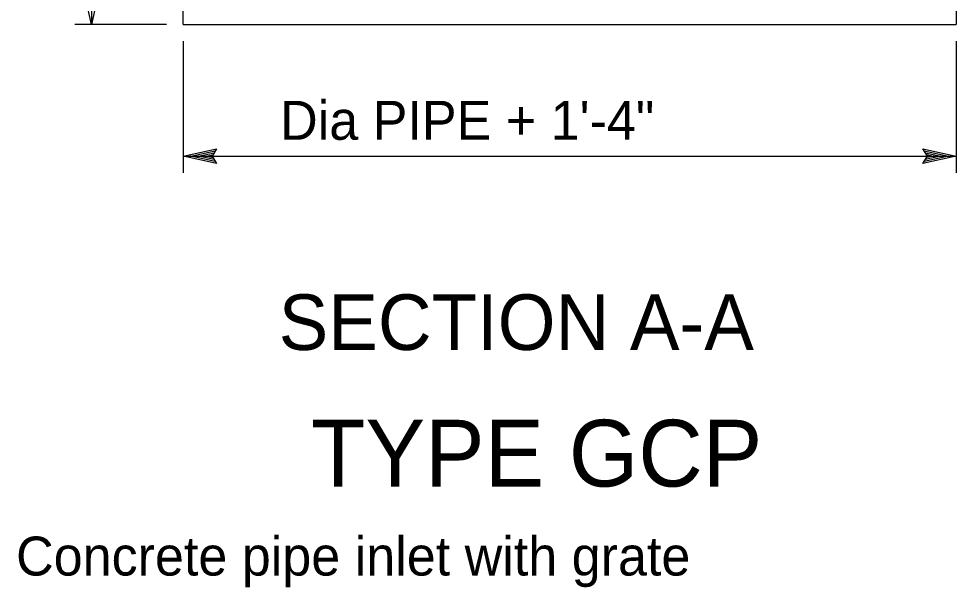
# Model space of a CAD drawing. Extents: x -894 to 866, y -472 to 714.
# Drawn here: x -668.3 to -499.8, y 182.2 to 284.4 of the extents above; entities that cross this region are included whole.
import ezdxf

# ---------------------------------------------------------------- set-up
doc = ezdxf.new("R2010")
doc.units = 0
doc.layers.add('df_DETAIL-anno', color=7, linetype='Continuous')
doc.layers.add('str_Concrete-A', color=7, linetype='Continuous')

msp = doc.modelspace()

# ---------------------------------------------------------------- linework, layer by layer
at = {"layer": 'df_DETAIL-anno'}
for p, q in [((-655.25, 297.87), (-655.25, 283.37)), ((-655.25, 283.37), (-656.58, 289.37)), ((-653.91, 289.37), (-655.25, 283.37)), ((-641.76, 283.37), (-658.25, 283.37)), ((-655.25, 283.37), (-655.25, 283.37)), ((-638.76, 280.37), (-638.76, 256.69)), ((-499.76, 280.37), (-499.76, 256.69)), ((-638.76, 259.69), (-632.76, 261.02)), ((-638.76, 259.69), (-499.76, 259.69)), ((-632.76, 258.35), (-638.76, 259.69)), ((-638.76, 259.69), (-638.76, 259.69)), ((-632.98, 258.71), (-637.38, 259.69)), ((-637.37, 259.69), (-633, 260.66)), ((-636, 259.69), (-633.17, 260.32)), ((-633.21, 259.07), (-636, 259.69)), ((-634.62, 259.69), (-633.41, 259.96)), ((-633.39, 259.41), (-634.62, 259.69)), ((-632.76, 261.02), (-633.56, 259.69)), ((-633.56, 259.69), (-632.76, 258.35)), ((-632.76, 261.02), (-632.76, 261.02)), ((-504.96, 259.69), (-505.76, 261.03)), ((-505.76, 261.03), (-505.76, 261.03)), ((-505.76, 261.03), (-499.76, 259.69)), ((-499.76, 259.69), (-505.76, 258.36)), ((-505.76, 258.36), (-504.96, 259.69)), ((-505.55, 260.68), (-501.14, 259.69)), ((-501.15, 259.69), (-505.53, 258.72)), ((-502.52, 259.69), (-505.35, 259.07)), ((-505.31, 260.32), (-502.52, 259.69)), ((-505.14, 259.97), (-503.91, 259.69)), ((-503.91, 259.69), (-505.11, 259.43)), ((-499.76, 259.69), (-499.76, 259.69)), ((-632.76, 258.35), (-632.76, 258.35)), ((-505.76, 258.36), (-505.76, 258.36))]:
    msp.add_line(p, q, dxfattribs=at)
at = {"layer": 'str_Concrete-A'}
for p, q in [((-638.76, 283.37), (-638.76, 313.06)), ((-499.76, 312.37), (-499.76, 283.37)), ((-638.76, 283.37), (-499.76, 283.37))]:
    msp.add_line(p, q, dxfattribs=at)

# ---------------------------------------------------------------- texts
at = {"layer": 'df_DETAIL-anno'}
for s, height, p in [('Dia PIPE + 1\'-4"', 7, (-621.33, 262.64)), ('SECTION A-A', 10, (-621.59, 224.84)), ('TYPE GCP', 12, (-615.78, 200.28)), ('Concrete pipe inlet with grate', 7, (-668.8, 184.27))]:
    msp.add_text(s, height=height, dxfattribs=at).set_placement(p)

doc.saveas('drawing.dxf')
